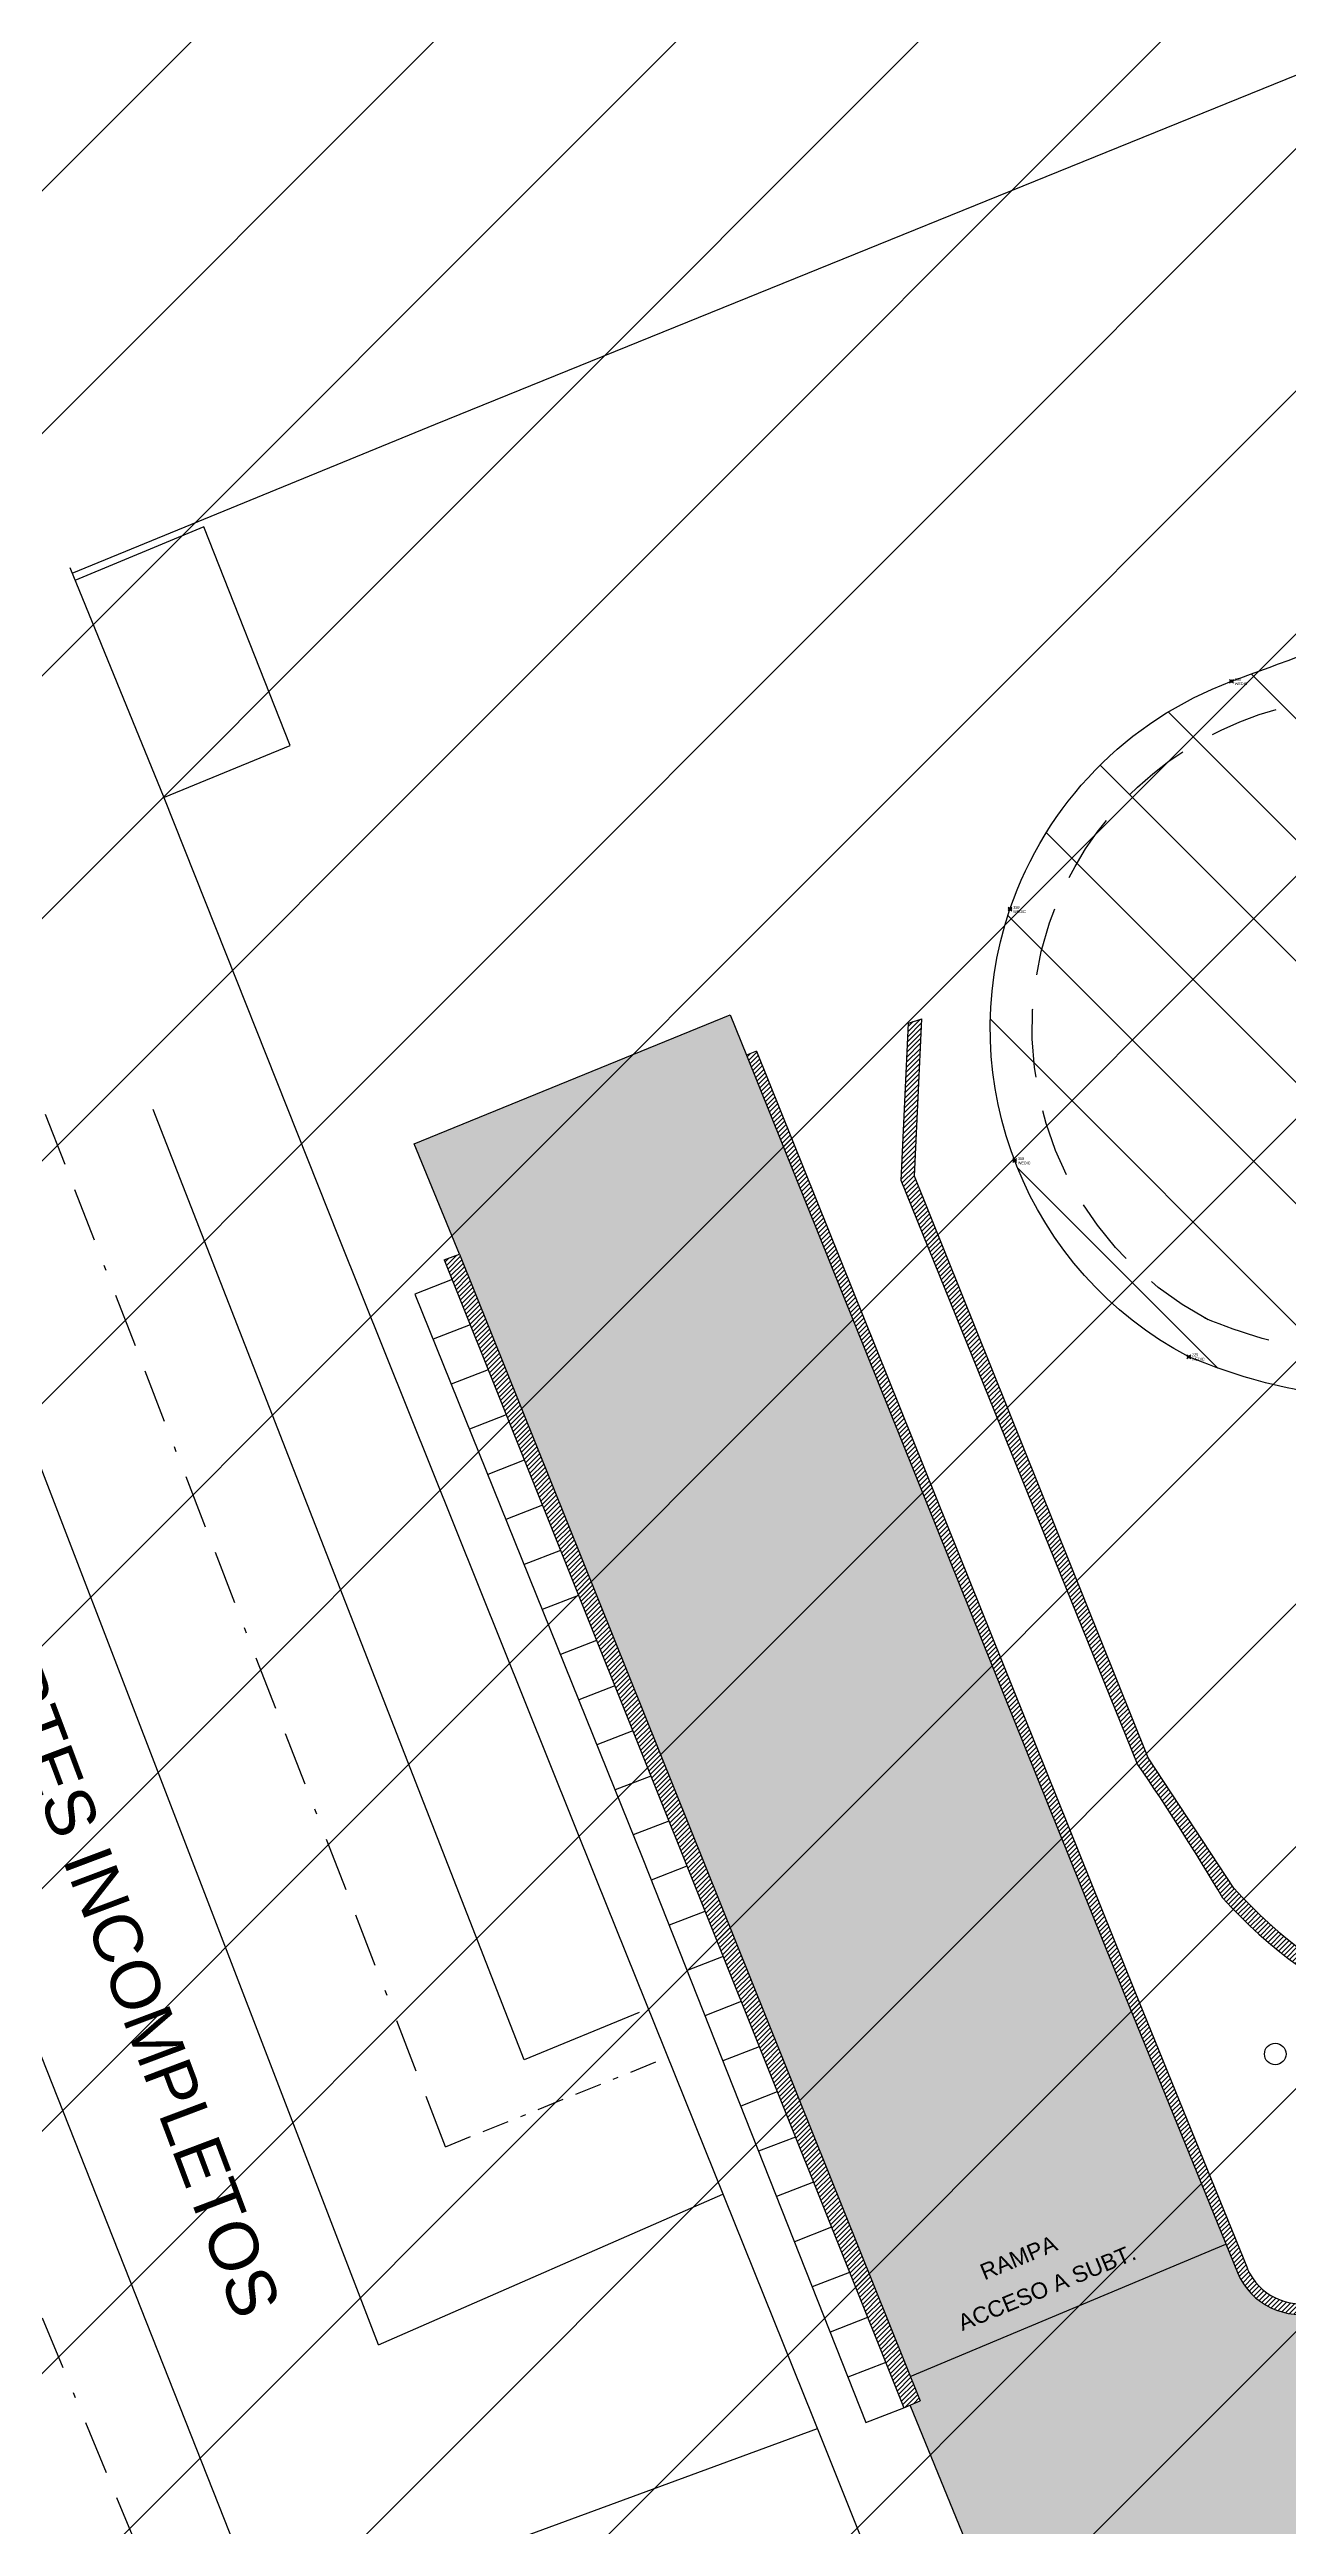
# Model space of a CAD drawing. Extents: x 352140 to 354978, y 6304672 to 6307963.
# Drawn here: x 352461.73 to 352484.68, y 6305421.15 to 6305467.01 of the extents above; entities that cross this region are included whole.
import ezdxf

# ---------------------------------------------------------------- set-up
doc = ezdxf.new("R2010")
doc.units = 0
for name, pattern in [('BORDER', [1.75, 0.5, -0.25, 0.5, -0.25, 0, -0.25]), ('DIVIDE', [1.25, 0.5, -0.25, 0, -0.25, 0, -0.25]), ('HIDDEN', [9.525, 6.35, -3.175])]:
    doc.linetypes.add(name, pattern=pattern)
doc.layers.get('0').update_dxf_attribs({"linetype": 'CONTINUOUS'})
for name, color, linetype in [('0-LEVANTAMIENTO 2020.SEP', 252, 'CONTINUOUS'), ('02_Geo ext_Acotamiento', 7, 'CONTINUOUS'), ('1-ADOQUIN', 8, 'CONTINUOUS'), ('1-ESCALA', 252, 'CONTINUOUS'), ('1-LINEA DE CIERRO', 7, 'DIVIDE'), ('1-LINEA EXTERIOR EDIFICIO MADERAS', 252, 'CONTINUOUS'), ('1-LINEA MAMPARA DE CRISTAL', 7, 'HIDDEN'), ('1-MURO', 7, 'CONTINUOUS'), ('1-RADIER', 251, 'CONTINUOUS'), ('1-TALUD', 252, 'BORDER'), ('2-ACHURADO MURO', 9, 'CONTINUOUS'), ('2-ACHURADO RADIER', 9, 'CONTINUOUS'), ('V-NODE-TEXT5', 5, 'CONTINUOUS')]:
    doc.layers.add(name, color=color, linetype=linetype)
doc.styles.add('A', font='arial.ttf', dxfattribs={"height": 2})
doc.styles.add('ROMANS', font='romans.shx', dxfattribs={"width": 0.75})
doc.dimstyles.new('Principal', dxfattribs={"dimscale": 0, "dimtxt": 2, "dimasz": 2, "dimexe": 1, "dimexo": 1, "dimtad": 1, "dimrnd": 0.05, "dimzin": 1, "dimtxsty": 'ROMANS', "dimcen": 2.5, "dimclrt": 2, "dimaunit": 2, "dimadec": 0, "dimazin": 0, "dimtfac": 1, "dimtmove": 0, "dimatfit": 3, "dimfxl": 1, "dimfxlon": 1, "dimarcsym": 0})
pattern_1 = [(45, (0, 0), (-0.04490128060535, 0.04490128060535), [])]

# ---------------------------------------------------------------- blocks, each defined once
blk = doc.blocks.new('*U673', base_point=(352482.833, 6305442.806))
at = {"layer": 'V-NODE-TEXT5', "lineweight": -2}
for p, q in [((352482.797, 6305442.77), (352482.869, 6305442.842)), ((352482.797, 6305442.842), (352482.869, 6305442.77))]:
    blk.add_line(p, q, dxfattribs=at)
blk.add_circle((352482.833, 6305442.806), 0.0254, dxfattribs=at)
at = {"layer": 'V-NODE-TEXT5', "color": 0, "linetype": 'ByBlock', "char_height": 0.0508}
for s, insert, attachment_point in [('WEDIC', (352482.892, 6305442.787), 1), ('225', (352482.892, 6305442.842), 4)]:
    blk.add_mtext(s, dxfattribs=dict(at, insert=insert, attachment_point=attachment_point))
blk = doc.blocks.new('*U683', base_point=(352479.608, 6305446.438))
at = {"layer": 'V-NODE-TEXT5', "lineweight": -2}
for p, q in [((352479.572, 6305446.402), (352479.644, 6305446.474)), ((352479.572, 6305446.474), (352479.644, 6305446.402))]:
    blk.add_line(p, q, dxfattribs=at)
blk.add_circle((352479.608, 6305446.438), 0.0254, dxfattribs=at)
at = {"layer": 'V-NODE-TEXT5', "color": 0, "linetype": 'ByBlock', "char_height": 0.0508}
for s, insert, attachment_point in [('WEDIC', (352479.667, 6305446.419), 1), ('358', (352479.667, 6305446.474), 4)]:
    blk.add_mtext(s, dxfattribs=dict(at, insert=insert, attachment_point=attachment_point))
blk = doc.blocks.new('*U684', base_point=(352479.522, 6305451.091))
at = {"layer": 'V-NODE-TEXT5', "lineweight": -2}
for p, q in [((352479.486, 6305451.055), (352479.558, 6305451.127)), ((352479.486, 6305451.127), (352479.558, 6305451.055))]:
    blk.add_line(p, q, dxfattribs=at)
blk.add_circle((352479.522, 6305451.091), 0.0254, dxfattribs=at)
at = {"layer": 'V-NODE-TEXT5', "color": 0, "linetype": 'ByBlock', "char_height": 0.0508}
for s, insert, attachment_point in [('WEDIC', (352479.581, 6305451.072), 1), ('359', (352479.581, 6305451.127), 4)]:
    blk.add_mtext(s, dxfattribs=dict(at, insert=insert, attachment_point=attachment_point))
blk = doc.blocks.new('*U685', base_point=(352483.626, 6305455.312))
at = {"layer": 'V-NODE-TEXT5', "lineweight": -2}
for p, q in [((352483.59, 6305455.276), (352483.662, 6305455.348)), ((352483.59, 6305455.348), (352483.662, 6305455.276))]:
    blk.add_line(p, q, dxfattribs=at)
blk.add_circle((352483.626, 6305455.312), 0.0254, dxfattribs=at)
at = {"layer": 'V-NODE-TEXT5', "color": 0, "linetype": 'ByBlock', "char_height": 0.0508}
for s, insert, attachment_point in [('360', (352483.685, 6305455.348), 4), ('WEDIC', (352483.685, 6305455.293), 1)]:
    blk.add_mtext(s, dxfattribs=dict(at, insert=insert, attachment_point=attachment_point))
blk = doc.blocks.new('*D1356')
at = {"layer": '02_Geo ext_Acotamiento', "color": 0, "lineweight": -2, "transparency": 16777216}
blk.add_line((352474.093, 6305972.205), (352473.119, 6305978.179), dxfattribs=at)
at = {"layer": '02_Geo ext_Acotamiento', "color": 0, "transparency": 16777216}
blk.add_solid([(352473.283, 6305978.206), (352472.954, 6305978.153), (352472.958, 6305979.166)], dxfattribs=at)
at = {"layer": '02_Geo ext_Acotamiento', "color": 2, "transparency": 16777216, "insert": (352474.582, 6305974.845), "char_height": 1, "attachment_point": 5, "rotation": 279.2575, "style": 'ROMANS'}
blk.add_mtext('R765,10', dxfattribs=at)

msp = doc.modelspace()

# ---------------------------------------------------------------- hatches: boundary and pattern name
at = {"layer": '0-LEVANTAMIENTO 2020.SEP'}
h = msp.add_hatch(dxfattribs=at)
h.set_pattern_fill('ANSI31', color=252)
h.paths.add_polyline_path([(352458.213, 6305401.216), (352452.503, 6305398.982), (352452.816, 6305399.28), (352452.609, 6305399.636), (352451.638, 6305400.227), (352457.678, 6305402.577), (352457.689, 6305402.79), (352457.683, 6305402.996), (352454.252, 6305411.685), (352450.931, 6305420.069), (352447.151, 6305429.404), (352442.008, 6305442.347), (352436.835, 6305455.304), (352430.757, 6305470.685), (352440.792, 6305475.07), (352451.682, 6305479.894), (352465.771, 6305486.18), (352480.216, 6305492.535), (352496.407, 6305499.712), (352513.657, 6305507.299), (352529.161, 6305514.161), (352541.959, 6305519.8), (352561.927, 6305528.675), (352571.449, 6305540.268), (352583.647, 6305555.178), (352598.213, 6305545.789), (352605.453, 6305541.805), (352602.222, 6305538.721), (352606.073, 6305535.813), (352608.645, 6305532.42), (352608.792, 6305532.234), (352608.857, 6305528.43), (352613.727, 6305525.092), (352613.927, 6305524.926), (352609.716, 6305517.616), (352604.317, 6305502.974), (352607.353, 6305483.644), (352606.958, 6305479.393), (352608.039, 6305476.818), (352609.065, 6305474.225), (352617.537, 6305468.424), (352618.346, 6305465.146), (352618.854, 6305464.849), (352618.951, 6305464.69), (352608.801, 6305460.676), (352599.579, 6305457.023), (352587.598, 6305452.326), (352574.209, 6305447), (352559.984, 6305441.387), (352541.368, 6305434.036), (352532.693, 6305430.631), (352523.045, 6305426.8), (352512.509, 6305422.629), (352503.01, 6305418.889), (352490.722, 6305414.053), (352481.682, 6305410.475), (352476.439, 6305408.401), (352468.05, 6305405.104)])
at = {"layer": '1-LINEA EXTERIOR EDIFICIO MADERAS'}
h = msp.add_hatch(dxfattribs=at)
h.set_pattern_fill('ANSI31', color=252, scale=0.5, angle=90)
h.paths.add_polyline_path([(352509.254, 6305464.349), (352489.235, 6305457.311, 0.006593), (352483.626, 6305455.312, 0.225672), (352479.522, 6305451.091, 0.369359), (352482.833, 6305442.806, 0.105621), (352487.097, 6305441.999), (352494.78, 6305441.975, 0.022709), (352512.986, 6305443.076, 0.009245), (352519.629, 6305443.906, 0.008069), (352526.96, 6305445.081, 0.00776), (352532.19, 6305446.09, 0.003168), (352537.058, 6305447.14, 0.018522), (352547.928, 6305449.983, -0.000433), (352550.887, 6305450.916, 0.02483), (352567.437, 6305456.785, 0.024648), (352573.151, 6305459.473, 0.065043), (352578.117, 6305463.01, 0.03227), (352582.068, 6305467.188, 0.06625), (352589.221, 6305481.458, 0.027642), (352596.216, 6305502.437, 0.013828), (352598.79, 6305513.005, 0.018853), (352600.543, 6305523.006, 0.159831), (352600.113, 6305525.357, 0.093527), (352598.113, 6305527.807, 0.380747), (352588.95, 6305527.551), (352586.878, 6305524.749), (352584.88, 6305521.705), (352583.088, 6305518.971), (352579.481, 6305513.484), (352576.46, 6305508.881), (352569.643, 6305498.477), (352565.382, 6305491.97), (352560.315, 6305485.388), (352555.754, 6305481.548), (352539.433, 6305474.882), (352517.803, 6305467.362)])
at = {"layer": '2-ACHURADO MURO'}
h = msp.add_hatch(dxfattribs=at)
h.set_pattern_fill('ANSI31', color=256, scale=0.02)
h.set_pattern_definition(pattern_1)
h.paths.add_polyline_path([(352477.753, 6305446.148), (352477.887, 6305449.06), (352477.641, 6305448.984), (352477.507, 6305446.072), (352481.886, 6305435.266, -0.017184), (352483.463, 6305432.785, 0.212455), (352490.124, 6305429.825, 0.067719), (352493.364, 6305430.411), (352504.693, 6305434.919), (352518.119, 6305440.31), (352518.049, 6305440.485), (352504.597, 6305435.116), (352493.301, 6305430.59, -0.067674), (352490.114, 6305430.07, -0.2108), (352483.67, 6305432.966), (352482.082, 6305435.381)])
h = msp.add_hatch(dxfattribs=at)
h.set_pattern_fill('ANSI31', color=256, scale=0.02)
h.set_pattern_definition(pattern_1)
h.paths.add_polyline_path([(352478.156, 6305440.193), (352474.824, 6305448.462), (352474.638, 6305448.387), (352477.97, 6305440.118), (352481.649, 6305430.979), (352483.734, 6305425.85, 0.377325), (352485.251, 6305425.123), (352498.532, 6305430.434), (352498.476, 6305430.628), (352485.19, 6305425.314, -0.375265), (352483.919, 6305425.927), (352481.834, 6305431.054)])
h = msp.add_hatch(dxfattribs=at)
h.set_pattern_fill('ANSI31', color=256, scale=0.02)
h.set_pattern_definition(pattern_1)
h.paths.add_polyline_path([(352469.322, 6305444.706), (352469.039, 6305444.6), (352477.555, 6305423.347), (352477.855, 6305423.476)])
at = {"layer": '2-ACHURADO RADIER'}
h = msp.add_hatch(color=256, dxfattribs=at)
h.dxf.hatch_style = 1
h.paths.add_polyline_path([(352469.322, 6305444.706), (352468.487, 6305446.749), (352474.336, 6305449.138), (352477.97, 6305440.118), (352481.649, 6305430.979), (352483.519, 6305426.379), (352477.674, 6305423.927)])
h = msp.add_hatch(color=256, dxfattribs=at)
h.dxf.hatch_style = 1
h.paths.add_polyline_path([(352485.024, 6305425.081, -0.326314), (352483.734, 6305425.85), (352483.519, 6305426.379), (352477.674, 6305423.927), (352477.855, 6305423.476), (352477.674, 6305423.398), (352478.129, 6305422.276), (352481.622, 6305413.737), (352482.338, 6305411.296, -0.030699), (352481.958, 6305410.78), (352490.405, 6305414.123, -0.061713), (352489.884, 6305414.35), (352488.749, 6305416.568)])

# ---------------------------------------------------------------- linework, layer by layer
at = {"layer": '1-ADOQUIN'}
msp.add_circle((352484.436, 6305429.897), 0.2, dxfattribs=at)
at = {"layer": '1-ESCALA'}
for p, q in [((352469.186, 6305444.234), (352468.499, 6305443.968)), ((352469.52, 6305443.399), (352468.836, 6305443.133)), ((352469.855, 6305442.563), (352469.173, 6305442.299)), ((352470.19, 6305441.728), (352469.51, 6305441.464)), ((352470.525, 6305440.892), (352469.847, 6305440.629)), ((352470.859, 6305440.057), (352470.184, 6305439.795)), ((352471.194, 6305439.222), (352470.521, 6305438.96)), ((352471.529, 6305438.386), (352470.858, 6305438.126)), ((352471.864, 6305437.551), (352471.195, 6305437.291)), ((352472.199, 6305436.715), (352471.532, 6305436.456)), ((352472.533, 6305435.88), (352471.869, 6305435.622)), ((352472.868, 6305435.044), (352472.206, 6305434.787)), ((352473.203, 6305434.209), (352472.543, 6305433.952)), ((352473.538, 6305433.373), (352472.877, 6305433.117)), ((352473.872, 6305432.538), (352473.208, 6305432.28)), ((352474.207, 6305431.702), (352473.539, 6305431.443)), ((352474.542, 6305430.867), (352473.871, 6305430.606)), ((352474.877, 6305430.031), (352474.202, 6305429.769)), ((352475.212, 6305429.196), (352474.533, 6305428.933)), ((352475.546, 6305428.36), (352474.864, 6305428.096)), ((352475.881, 6305427.525), (352475.196, 6305427.259)), ((352476.216, 6305426.689), (352475.527, 6305426.422)), ((352476.551, 6305425.854), (352475.858, 6305425.585)), ((352476.885, 6305425.018), (352476.189, 6305424.748)), ((352477.22, 6305424.183), (352476.521, 6305423.912))]:
    msp.add_line(p, q, dxfattribs=at)
at = {"layer": '1-ESCALA', "flags": 128}
msp.add_lwpolyline([(352468.499, 6305443.968), (352472.72, 6305433.513), (352476.852, 6305423.075), (352477.555, 6305423.347)], dxfattribs=at)
at = {"layer": '1-LINEA EXTERIOR EDIFICIO MADERAS', "flags": 128}
msp.add_lwpolyline([(352526.96, 6305445.081, -0.008069), (352519.629, 6305443.906, -0.009245), (352512.986, 6305443.076, -0.022709), (352494.78, 6305441.975), (352487.097, 6305441.999, -0.105621), (352482.833, 6305442.806, -0.369359), (352479.522, 6305451.091, -0.225672), (352483.626, 6305455.312, -0.006593), (352489.235, 6305457.311), (352509.254, 6305464.349), (352517.803, 6305467.362), (352539.433, 6305474.882)], format="xyb", dxfattribs=at)
at = {"layer": '1-LINEA MAMPARA DE CRISTAL', "ltscale": 0.2, "flags": 128}
for points in [[(352483.193, 6305443.492, -0.369359), (352480.256, 6305450.842, -0.249389), (352484.505, 6305454.805, -0.013517), (352490.812, 6305456.977), (352505.185, 6305459.757), (352513.942, 6305462.86), (352525.009, 6305466.725)], [(352512.828, 6305443.918), (352503.435, 6305443.142), (352493.517, 6305442.792), (352485.29, 6305442.899, -0.058587), (352483.133, 6305443.521, -0.105886)]]:
    msp.add_lwpolyline(points, format="xyb", dxfattribs=at)
at = {"layer": '1-MURO'}
for p, q in [((352477.507, 6305446.072), (352477.641, 6305448.984)), ((352477.641, 6305448.984), (352477.887, 6305449.06)), ((352477.753, 6305446.148), (352477.887, 6305449.06)), ((352474.824, 6305448.462), (352478.156, 6305440.193)), ((352481.886, 6305435.266), (352477.507, 6305446.072)), ((352469.039, 6305444.6), (352477.555, 6305423.347)), ((352478.156, 6305440.193), (352481.834, 6305431.054)), ((352483.67, 6305432.966), (352482.082, 6305435.381)), ((352481.834, 6305431.054), (352483.919, 6305425.927)), ((352477.555, 6305423.347), (352477.855, 6305423.476))]:
    msp.add_line(p, q, dxfattribs=at)
at = {"layer": '1-MURO', "flags": 128}
for points in [[(352462.148, 6305457.311), (352468.882, 6305460.07), (352487.087, 6305467.453), (352488.377, 6305467.994), (352499.459, 6305472.403), (352505.771, 6305474.983)], [(352451.922, 6305454.246), (352465.777, 6305419.226)], [(352467.825, 6305424.515), (352457.214, 6305452.049)], [(352474.824, 6305448.462), (352474.638, 6305448.387)], [(352482.082, 6305435.381), (352477.753, 6305446.148)], [(352469.039, 6305444.6), (352469.322, 6305444.706)], [(352469.322, 6305444.706), (352477.855, 6305423.476)], [(352467.825, 6305424.515), (352474.204, 6305427.304)], [(352465.777, 6305419.226), (352475.956, 6305422.961)]]:
    msp.add_lwpolyline(points, dxfattribs=at)
msp.add_lwpolyline([(352474.638, 6305448.387), (352477.97, 6305440.118), (352481.649, 6305430.979), (352483.734, 6305425.85, 0.377325), (352485.251, 6305425.123)], format="xyb", dxfattribs=at)
at = {"layer": '1-MURO'}
for centre, radius, start, end in [((352446.59, 6305411.089), 42.782, 30.4724, 34.4102), ((352490.174, 6305438.821), 8.751, 221.993, 269.6077), ((352490.119, 6305438.789), 8.964, 222.0519, 270.0295), ((352484.905, 6305426.348), 1.073, 203.1298, 285.4073)]:
    msp.add_arc(centre, radius, start, end, dxfattribs=at)
at = {"layer": '1-RADIER', "flags": 128}
for points in [[(352464.587, 6305458.17), (352462.201, 6305457.181)], [(352463.86, 6305453.164), (352466.189, 6305454.124), (352464.586, 6305458.173)], [(352462.103, 6305457.421), (352463.849, 6305453.159), (352467.079, 6305445.039), (352471.848, 6305433.145), (352476.056, 6305422.713), (352479.54, 6305414.001)], [(352469.322, 6305444.706), (352468.487, 6305446.749), (352474.336, 6305449.138), (352474.638, 6305448.387)], [(352472.653, 6305430.666), (352470.52, 6305429.788), (352463.649, 6305447.382)], [(352477.674, 6305423.927), (352483.519, 6305426.379)], [(352478.129, 6305422.276), (352477.674, 6305423.398)], [(352481.622, 6305413.737), (352478.129, 6305422.276)]]:
    msp.add_lwpolyline(points, dxfattribs=at)
at = {"layer": '1-TALUD', "ltscale": 2, "flags": 128}
for points in [[(352448.893, 6305456.444), (352454.233, 6305442.813), (352464.935, 6305416.935)], [(352469.066, 6305428.181), (352462.119, 6305446.104), (352459.315, 6305453.282)]]:
    msp.add_lwpolyline(points, dxfattribs=at)
at = {"layer": '1-TALUD', "flags": 128}
msp.add_lwpolyline([(352469.066, 6305428.181), (352473.182, 6305429.838)], dxfattribs=at)

# ---------------------------------------------------------------- block references
for name, p in [('*U685', (352483.626, 6305455.312)), ('*U684', (352479.522, 6305451.091)), ('*U683', (352479.608, 6305446.438)), ('*U673', (352482.833, 6305442.806))]:
    msp.add_blockref(name, p)

# ---------------------------------------------------------------- texts
at = {"layer": '1-LINEA DE CIERRO', "style": 'A'}
for s, height, rotation, p in [('ZONA DE TALUDES Y CORTES INCOMPLETOS', 0.9, 290.643, (352455.316, 6305451.151)), ('RAMPA ', 0.3, 22.4645, (352479.049, 6305425.705)), ('ACCESO A SUBT.', 0.3, 22.4645, (352478.637, 6305424.765))]:
    msp.add_text(s, height=height, rotation=rotation, dxfattribs=at).set_placement(p)

# ---------------------------------------------------------------- dimensions: what is measured, and where the dimension line sits
at = {"layer": '02_Geo ext_Acotamiento'}
dim = msp.add_radius_dim(center=(352596.042, 6305224.025), mpoint=(352472.958, 6305979.166), dimstyle='Principal', override={"dimaunit": 0, "dimfxl": 0.22, "dimarcsym": 1}, dxfattribs=at)
dim.commit()
dim.dimension.update_dxf_attribs({"geometry": '*D1356', "text_midpoint": (352473.686, 6305974.698), "dimtype": 164})

doc.saveas('drawing.dxf')
